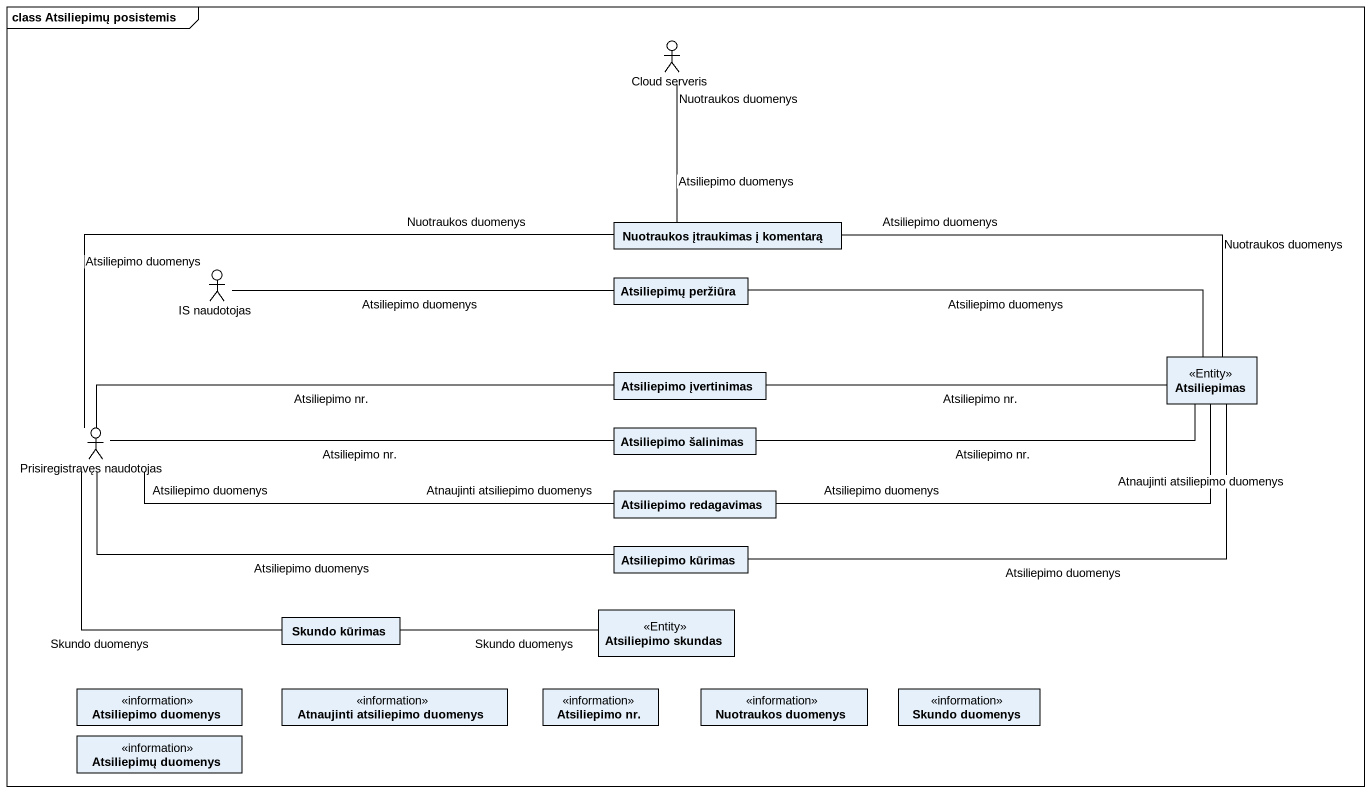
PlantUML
@startuml
mainframe class Atsiliepimų posistemis
allowmixing
hide circle
hide empty members
actor "Cloud serveris" as Cloud_serveris
class "Nuotraukos įtraukimas į komentarą" as Nuotraukos_įtraukimas_į
actor "IS naudotojas" as IS_naudotojas
class "Atsiliepimų peržiūra" as Atsiliepimų_peržiūra
class "Atsiliepimo įvertinimas" as Atsiliepimo_įvertinimas
class Atsiliepimas <<Entity>>
actor "Prisiregistravęs naudotojas" as Prisiregistravęs_naudotojas
class "Atsiliepimo šalinimas" as Atsiliepimo_šalinimas
class "Atsiliepimo redagavimas" as Atsiliepimo_redagavimas
class "Atsiliepimo kūrimas" as Atsiliepimo_kūrimas
class "Skundo kūrimas" as Skundo_kūrimas
class "Atsiliepimo skundas" as Atsiliepimo_skundas <<Entity>>
class "Atsiliepimo duomenys" as Atsiliepimo_duomenys <<information>>
class "Atnaujinti atsiliepimo duomenys" as Atnaujinti_atsiliepimo <<information>>
class "Atsiliepimo nr." as Atsiliepimo_nr <<information>>
class "Nuotraukos duomenys" as Nuotraukos_duomenys <<information>>
class "Skundo duomenys" as Skundo_duomenys <<information>>
class "Atsiliepimų duomenys" as Atsiliepimų_duomenys <<information>>
Nuotraukos_įtraukimas_į -up- Cloud_serveris : Nuotraukos duomenys\nAtsiliepimo duomenys
Nuotraukos_įtraukimas_į -right- Atsiliepimas : Atsiliepimo duomenys\nNuotraukos duomenys
Nuotraukos_įtraukimas_į -left- Prisiregistravęs_naudotojas : Nuotraukos duomenys\nAtsiliepimo duomenys
IS_naudotojas -right- Atsiliepimų_peržiūra : Atsiliepimo duomenys
Atsiliepimo_įvertinimas -right- Atsiliepimas : Atsiliepimo nr.
Atsiliepimas -left- Atsiliepimų_peržiūra : Atsiliepimo duomenys
Prisiregistravęs_naudotojas -right- Atsiliepimo_įvertinimas : Atsiliepimo nr.
Prisiregistravęs_naudotojas -right- Atsiliepimo_šalinimas : Atsiliepimo nr.
Prisiregistravęs_naudotojas -right- Atsiliepimo_redagavimas : Atnaujinti atsiliepimo duomenys\nAtsiliepimo duomenys
Prisiregistravęs_naudotojas -right- Atsiliepimo_kūrimas : Atsiliepimo duomenys
Prisiregistravęs_naudotojas -- Skundo_kūrimas : Skundo duomenys
Atsiliepimo_šalinimas -right- Atsiliepimas : Atsiliepimo nr.
Atsiliepimo_redagavimas -right- Atsiliepimas : Atnaujinti atsiliepimo duomenys\nAtsiliepimo duomenys
Atsiliepimo_kūrimas -right- Atsiliepimas : Atsiliepimo duomenys
Skundo_kūrimas -right- Atsiliepimo_skundas : Skundo duomenys
@enduml
